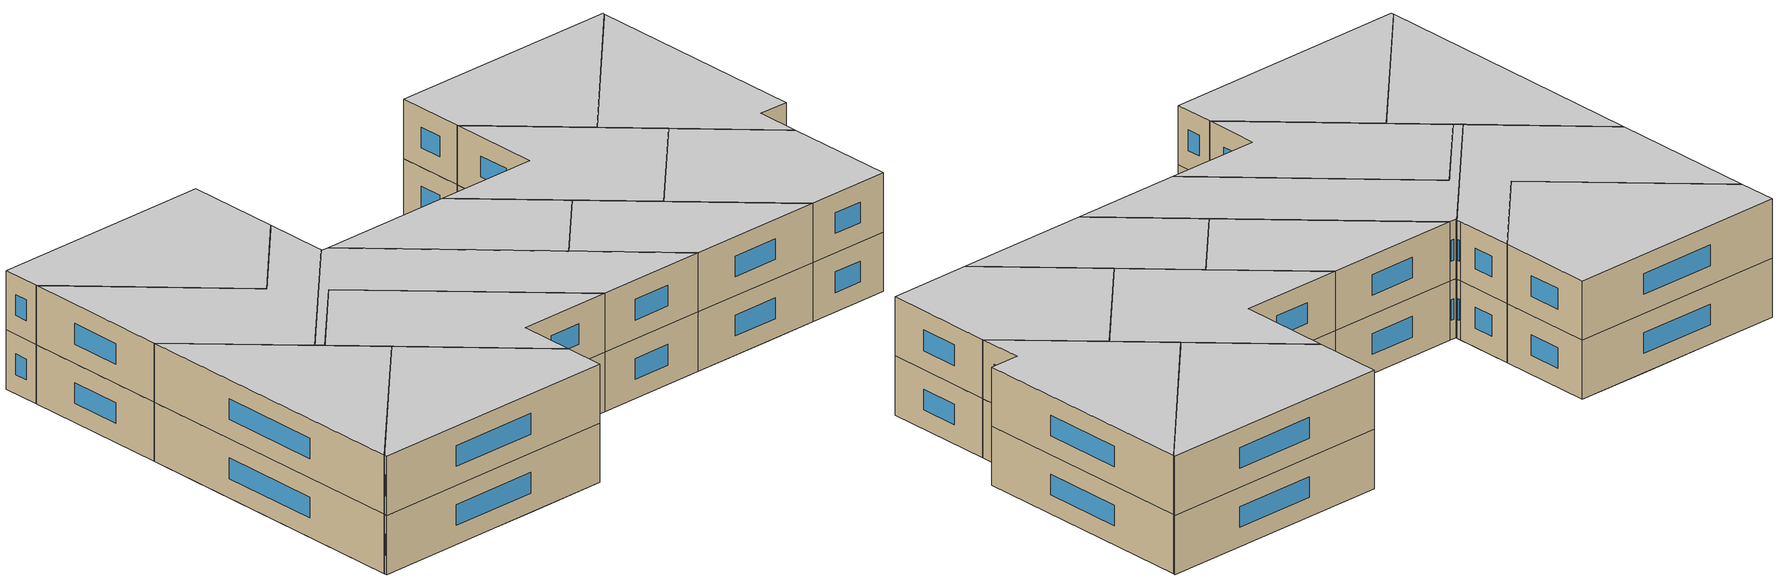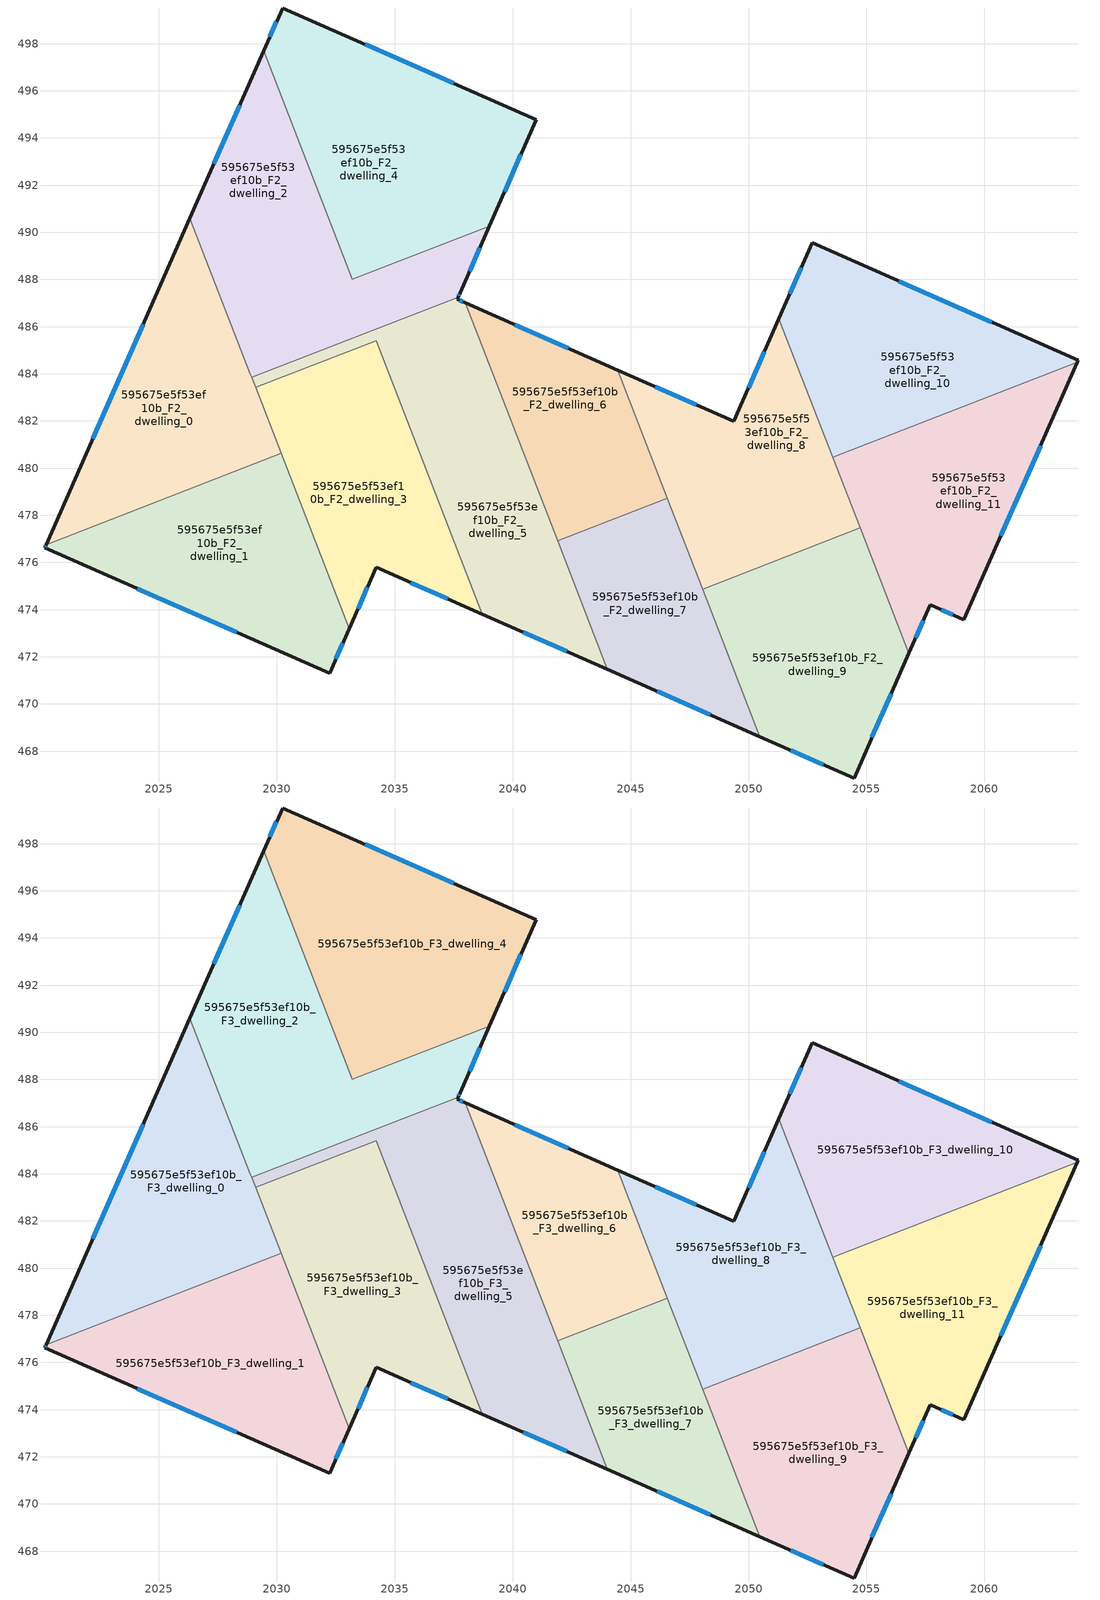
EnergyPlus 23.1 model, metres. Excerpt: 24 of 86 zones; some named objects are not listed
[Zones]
595675e5f53ef10b_F2_dwelling_0
 floor to 595675e5f53ef10b_F1_dwelling_0 (EU_floor_Construction): 2027.58,487.33 2028.6,484.7 2026.11,479.04 2020.21,476.75 2025.31,488.33 z6
 floor to 595675e5f53ef10b_F1_dwelling_1 (EU_floor_Construction): 2028.6,484.7 2030.19,480.62 2026.11,479.04 z6
 floor to 595675e5f53ef10b_F1_dwelling_6 (EU_floor_Construction): 2026.31,490.6 2027.58,487.33 2025.31,488.33 z6
 wall outside (EU_wall_Construction): 2026.31,490.6 2020.21,476.75 z6:9
 wall to 595675e5f53ef10b_F2_dwelling_1 (EU_wall_Construction): 2020.21,476.75 2030.19,480.62 z6:9
 wall to 595675e5f53ef10b_F2_dwelling_2 (EU_wall_Construction): 2028.93,483.85 2028.88,483.99 2026.31,490.6 z6:9
 wall to 595675e5f53ef10b_F2_dwelling_5 (EU_wall_Construction): 2029.1,483.42 2028.93,483.85 z6:9
 wall to 595675e5f53ef10b_F2_dwelling_3 (EU_wall_Construction): 2030.19,480.62 2029.1,483.42 z6:9
 window (EU_Window_Construction): 2024.33,486.09 2022.2,481.25 z6.98:8.02
595675e5f53ef10b_F2_dwelling_1
 floor to 595675e5f53ef10b_F1_dwelling_1 (EU_floor_Construction): 2030.19,480.62 2030.89,478.8 2028.34,473.02 2024.25,474.82 2026.11,479.04 z6
 floor to 595675e5f53ef10b_F1_dwelling_0 (EU_floor_Construction): 2026.11,479.04 2024.25,474.82 2020.15,476.62 2020.21,476.75 z6
 floor to 595675e5f53ef10b_F1_dwelling_2 (EU_floor_Construction): 2030.89,478.8 2033.07,473.2 2032.23,471.3 2028.34,473.02 z6
 wall outside (EU_wall_Construction): 2020.21,476.75 2020.15,476.62 2032.23,471.3 2033.07,473.2 z6:9
 wall to 595675e5f53ef10b_F2_dwelling_3 (EU_wall_Construction): 2033.07,473.2 2030.19,480.62 z6:9
 window (EU_Window_Construction): 2024.08,474.89 2028.3,473.03 / 2020.19,476.71 2020.17,476.66 / 2032.5,471.92 2032.8,472.58 z6.98:8.02
595675e5f53ef10b_F2_dwelling_10
 floor to 595675e5f53ef10b_F1_dwelling_11 (EU_floor_Construction): 2060.28,486.21 2058.61,482.42 2053.57,480.47 2053.46,480.75 2056.59,487.84 z6
 floor to 595675e5f53ef10b_F1_dwelling_10 (EU_floor_Construction): 2056.59,487.84 2053.46,480.75 2051.29,486.34 2052.7,489.55 z6
 floor to 595675e5f53ef10b_F1_dwelling_12 (EU_floor_Construction): 2063.98,484.58 2063.94,484.49 2058.61,482.42 2060.28,486.21 z6
 wall outside (EU_wall_Construction): 2063.94,484.5 2063.98,484.58 2052.7,489.55 2051.29,486.34 z6:9
 wall to 595675e5f53ef10b_F2_dwelling_11 (EU_wall_Construction): 2053.57,480.47 2063.94,484.5 z6:9
 wall to 595675e5f53ef10b_F2_dwelling_8 (EU_wall_Construction): 2051.29,486.34 2053.57,480.47 z6:9
 window (EU_Window_Construction): 2052.24,488.51 2051.75,487.39 / 2060.31,486.2 2056.37,487.93 z6.98:8.02
595675e5f53ef10b_F2_dwelling_11
 floor to 595675e5f53ef10b_F1_dwelling_12 (EU_floor_Construction): 2063.94,484.49 2059.13,473.57 2057.7,474.2 2057.65,474.08 2055.72,474.92 2055.53,475.43 2058.61,482.42 z6
 floor to 595675e5f53ef10b_F1_dwelling_11 (EU_floor_Construction): 2058.61,482.42 2055.53,475.43 2053.57,480.47 z6
 floor to 595675e5f53ef10b_F1_dwelling_5 (EU_floor_Construction): 2057.65,474.08 2056.8,472.15 2055.72,474.92 z6
 wall outside (EU_wall_Construction): 2056.8,472.15 2057.7,474.2 2059.13,473.57 2063.94,484.5 z6:9
 wall to 595675e5f53ef10b_F2_dwelling_9 (EU_wall_Construction): 2054.74,477.46 2056.8,472.15 z6:9
 wall to 595675e5f53ef10b_F2_dwelling_8 (EU_wall_Construction): 2053.57,480.47 2054.74,477.46 z6:9
 window (EU_Window_Construction): 2058.17,474 2058.67,473.78 / 2057.09,472.82 2057.41,473.53 / 2060.7,477.12 2062.38,480.94 z6.98:8.02
595675e5f53ef10b_F2_dwelling_2
 floor to 595675e5f53ef10b_F1_dwelling_6 (EU_floor_Construction): 2029.44,497.69 2031.5,492.4 2028.99,486.71 2027.58,487.33 2026.31,490.6 z6
 floor to 595675e5f53ef10b_F1_dwelling_7 (EU_floor_Construction): 2031.5,492.4 2033.2,488 2034.03,488.33 2032.7,485.31 2032.42,485.2 2028.99,486.71 z6
 floor to 595675e5f53ef10b_F1_dwelling_8 (EU_floor_Construction): 2039.01,490.26 2037.68,487.24 2032.7,485.31 2034.03,488.33 z6
 floor to 595675e5f53ef10b_F1_dwelling_0 (EU_floor_Construction): 2029.41,486.53 2028.6,484.7 2027.58,487.33 z6
 floor to 595675e5f53ef10b_F1_dwelling_1 (EU_floor_Construction): 2032.41,485.2 2028.93,483.85 2028.88,483.98 2028.6,484.7 2029.41,486.53 z6
 wall outside (EU_wall_Construction): 2029.44,497.69 2026.31,490.6 / 2037.68,487.24 2037.76,487.44 2039.01,490.26 z6:9
 wall to 595675e5f53ef10b_F2_dwelling_4 (EU_wall_Construction): 2039.01,490.26 2033.2,488 2029.44,497.69 z6:9
 wall to 595675e5f53ef10b_F2_dwelling_5 (EU_wall_Construction): 2028.93,483.85 2037.68,487.24 z6:9
 window (EU_Window_Construction): 2028.42,495.39 2027.33,492.9 / 2038.17,488.35 2038.6,489.34 / 2037.71,487.31 2037.74,487.37 z6.98:8.02
595675e5f53ef10b_F2_dwelling_3
 floor to 595675e5f53ef10b_F1_dwelling_2 (EU_floor_Construction): 2034.68,484.2 2036.38,479.82 2034.54,475.65 2034.21,475.79 2033.07,473.2 2030.89,478.8 2033.5,484.72 z6
 floor to 595675e5f53ef10b_F1_dwelling_3 (EU_floor_Construction): 2036.38,479.82 2038.71,473.81 2034.54,475.65 z6
 floor to 595675e5f53ef10b_F1_dwelling_1 (EU_floor_Construction): 2033.5,484.72 2030.89,478.8 2029.1,483.42 2033,484.94 z6
 floor to 595675e5f53ef10b_F1_dwelling_8 (EU_floor_Construction): 2034.21,485.41 2034.68,484.2 2033,484.94 z6
 wall outside (EU_wall_Construction): 2033.07,473.2 2034.21,475.79 2038.71,473.81 z6:9
 wall to 595675e5f53ef10b_F2_dwelling_5 (EU_wall_Construction): 2038.71,473.81 2034.21,485.41 2029.1,483.42 z6:9
 window (EU_Window_Construction): 2035.68,475.15 2037.25,474.45 / 2033.44,474.04 2033.84,474.95 z6.98:8.02
595675e5f53ef10b_F2_dwelling_4
 floor to 595675e5f53ef10b_F1_dwelling_7 (EU_floor_Construction): 2037.54,496.29 2034.03,488.33 2033.2,488 2031.5,492.4 2033.92,497.89 z6
 floor to 595675e5f53ef10b_F1_dwelling_8 (EU_floor_Construction): 2040.99,494.77 2039.01,490.26 2034.03,488.33 2037.54,496.29 z6
 floor to 595675e5f53ef10b_F1_dwelling_6 (EU_floor_Construction): 2033.92,497.89 2031.5,492.4 2029.44,497.69 2030.24,499.51 z6
 wall outside (EU_wall_Construction): 2039.01,490.26 2040.99,494.77 2030.24,499.51 2029.44,497.69 z6:9
 window (EU_Window_Construction): 2037.5,496.31 2033.74,497.97 / 2039.65,491.72 2040.35,493.3 / 2029.98,498.92 2029.7,498.28 z6.98:8.02
595675e5f53ef10b_F2_dwelling_5
 floor to 595675e5f53ef10b_F1_dwelling_3 (EU_floor_Construction): 2039.98,481.86 2042.43,475.55 2041.18,472.72 2038.71,473.81 2036.38,479.82 2037.72,482.86 z6
 floor to 595675e5f53ef10b_F1_dwelling_2 (EU_floor_Construction): 2037.72,482.86 2036.38,479.82 2034.68,484.2 z6
 floor to 595675e5f53ef10b_F1_dwelling_4 (EU_floor_Construction): 2042.43,475.55 2044.02,471.47 2041.18,472.72 z6
 floor to 595675e5f53ef10b_F1_dwelling_9 (EU_floor_Construction): 2038.11,486.69 2039.98,481.86 2036.63,483.34 z6
 floor to 595675e5f53ef10b_F1_dwelling_8 (EU_floor_Construction): 2037.98,487.01 2038.11,486.69 2036.63,483.34 2034.68,484.2 2034.21,485.41 2033,484.94 2032.66,485.09 2032.62,485.11 2032.7,485.31 2037.68,487.24 2037.64,487.16 z6
 floor to 595675e5f53ef10b_F1_dwelling_1 (EU_floor_Construction): 2033,484.94 2029.1,483.42 2028.93,483.85 2032.41,485.2 z6
 floor to 595675e5f53ef10b_F1_dwelling_7 (EU_floor_Construction): 2032.7,485.31 2032.62,485.11 2032.42,485.2 z6
 wall outside (EU_wall_Construction): 2037.98,487.01 2037.64,487.16 2037.68,487.24 / 2038.71,473.81 2044.02,471.47 z6:9
 wall to 595675e5f53ef10b_F2_dwelling_6 (EU_wall_Construction): 2041.9,476.91 2037.98,487.01 z6:9
 wall to 595675e5f53ef10b_F2_dwelling_7 (EU_wall_Construction): 2044.02,471.47 2041.9,476.91 z6:9
 window (EU_Window_Construction): 2037.87,487.06 2037.75,487.11 / 2040.44,473.05 2042.29,472.23 z6.98:8.02
595675e5f53ef10b_F2_dwelling_6
 floor to 595675e5f53ef10b_F1_dwelling_9 (EU_floor_Construction): 2044.45,484.16 2046.45,479.01 2039.98,481.86 2038.11,486.69 2038.2,486.91 z6
 floor to 595675e5f53ef10b_F1_dwelling_3 (EU_floor_Construction): 2044.36,479.93 2043.26,477.44 2041.9,476.91 2039.98,481.86 z6
 floor adiabatic (EU_floor_Construction): 2044.45,484.16 2046.45,479.01 2039.98,481.86 2038.11,486.69 2038.2,486.91 z6
 floor to 595675e5f53ef10b_F1_dwelling_4 (EU_floor_Construction): 2046.45,479.01 2046.56,478.72 2043.26,477.44 2044.36,479.93 z6
 floor to 595675e5f53ef10b_F1_dwelling_8 (EU_floor_Construction): 2038.2,486.91 2038.11,486.69 2037.98,487.01 z6
 wall outside (EU_wall_Construction): 2044.45,484.16 2037.98,487.01 z6:9
 wall to 595675e5f53ef10b_F2_dwelling_7 (EU_wall_Construction): 2041.9,476.91 2046.56,478.72 z6:9
 wall to 595675e5f53ef10b_F2_dwelling_8 (EU_wall_Construction): 2046.56,478.72 2044.45,484.16 z6:9
 window (EU_Window_Construction): 2042.35,485.09 2040.09,486.08 z6.98:8.02
595675e5f53ef10b_F2_dwelling_7
 floor to 595675e5f53ef10b_F1_dwelling_4 (EU_floor_Construction): 2046.56,478.72 2049,472.45 2047.83,469.79 2044.02,471.47 2042.43,475.55 2043.26,477.44 z6
 floor to 595675e5f53ef10b_F1_dwelling_5 (EU_floor_Construction): 2049,472.45 2050.48,468.62 2047.83,469.79 z6
 floor to 595675e5f53ef10b_F1_dwelling_3 (EU_floor_Construction): 2043.26,477.44 2042.43,475.55 2041.9,476.91 z6
 wall outside (EU_wall_Construction): 2044.02,471.47 2050.48,468.62 z6:9
 wall to 595675e5f53ef10b_F2_dwelling_9 (EU_wall_Construction): 2050.48,468.62 2048.06,474.87 z6:9
 wall to 595675e5f53ef10b_F2_dwelling_8 (EU_wall_Construction): 2048.06,474.87 2046.56,478.72 z6:9
 window (EU_Window_Construction): 2046.12,470.54 2048.38,469.55 z6.98:8.02
595675e5f53ef10b_F2_dwelling_8
 floor to 595675e5f53ef10b_F1_dwelling_10 (EU_floor_Construction): 2051.29,486.34 2053.46,480.75 2051.68,476.71 2047.99,478.33 2049.57,481.91 2049.37,481.99 z6
 floor to 595675e5f53ef10b_F1_dwelling_9 (EU_floor_Construction): 2049.57,481.91 2047.99,478.33 2046.45,479.01 2044.45,484.16 z6
 floor to 595675e5f53ef10b_F1_dwelling_4 (EU_floor_Construction): 2051.01,477 2050.48,475.81 2048.06,474.87 2046.45,479.01 z6
 floor to 595675e5f53ef10b_F1_dwelling_5 (EU_floor_Construction): 2052.2,476.48 2050.48,475.81 2051.01,477 z6
 floor to 595675e5f53ef10b_F1_dwelling_11 (EU_floor_Construction): 2053.46,480.75 2054.74,477.46 2052.2,476.48 2051.68,476.71 z6
 wall outside (EU_wall_Construction): 2051.29,486.34 2049.37,481.99 2044.45,484.16 z6:9
 wall to 595675e5f53ef10b_F2_dwelling_9 (EU_wall_Construction): 2048.06,474.87 2054.74,477.46 z6:9
 window (EU_Window_Construction): 2047.77,482.7 2046.05,483.46 / 2050.67,484.93 2050,483.41 z6.98:8.02
595675e5f53ef10b_F2_dwelling_9
 floor to 595675e5f53ef10b_F1_dwelling_5 (EU_floor_Construction): 2055.72,474.92 2056.8,472.15 2054.47,466.86 2050.48,468.62 2049,472.45 2050.48,475.81 2052.2,476.48 z6
 floor to 595675e5f53ef10b_F1_dwelling_11 (EU_floor_Construction): 2054.74,477.46 2055.53,475.43 2055.37,475.08 2052.2,476.48 z6
 floor to 595675e5f53ef10b_F1_dwelling_12 (EU_floor_Construction): 2055.53,475.43 2055.72,474.92 2055.37,475.08 z6
 floor to 595675e5f53ef10b_F1_dwelling_4 (EU_floor_Construction): 2050.48,475.81 2049,472.45 2048.06,474.87 z6
 wall outside (EU_wall_Construction): 2050.48,468.62 2054.47,466.86 2056.8,472.15 z6:9
 window (EU_Window_Construction): 2051.78,468.05 2053.17,467.43 / 2055.23,468.58 2056.04,470.43 z6.98:8.02
595675e5f53ef10b_F3_dwelling_0
 floor to 595675e5f53ef10b_F2_dwelling_0 (EU_floor_Construction): 2026.31,490.6 2030.19,480.62 2020.21,476.75 z9
 wall outside (EU_wall_Construction): 2026.31,490.6 2020.21,476.75 z9:12
 wall to 595675e5f53ef10b_F3_dwelling_1 (EU_wall_Construction): 2020.21,476.75 2030.19,480.62 z9:12
 wall to 595675e5f53ef10b_F3_dwelling_2 (EU_wall_Construction): 2028.93,483.85 2028.88,483.99 2026.31,490.6 z9:12
 wall to 595675e5f53ef10b_F3_dwelling_5 (EU_wall_Construction): 2029.1,483.42 2028.93,483.85 z9:12
 wall to 595675e5f53ef10b_F3_dwelling_3 (EU_wall_Construction): 2030.19,480.62 2029.1,483.42 z9:12
 window (EU_Window_Construction): 2024.33,486.09 2022.2,481.25 z9.98:11.02
 ceiling to 595675e5f53ef10b_F4_dwelling_0 (EU_floor_Construction): 2030.19,480.62 2026.31,490.6 2020.21,476.75 z12
595675e5f53ef10b_F3_dwelling_1
 floor to 595675e5f53ef10b_F2_dwelling_1 (EU_floor_Construction): 2030.19,480.62 2033.07,473.2 2032.23,471.3 2020.15,476.62 2020.21,476.75 z9
 wall outside (EU_wall_Construction): 2020.21,476.75 2020.15,476.62 2032.23,471.3 2033.07,473.2 z9:12
 wall to 595675e5f53ef10b_F3_dwelling_3 (EU_wall_Construction): 2033.07,473.2 2030.19,480.62 z9:12
 window (EU_Window_Construction): 2024.08,474.89 2028.3,473.03 / 2020.19,476.71 2020.17,476.66 / 2032.5,471.92 2032.8,472.58 z9.98:11.02
 ceiling to 595675e5f53ef10b_F4_dwelling_1 (EU_floor_Construction): 2032.23,471.3 2033.07,473.2 2030.19,480.62 2020.21,476.75 2020.15,476.62 z12
595675e5f53ef10b_F3_dwelling_10
 floor to 595675e5f53ef10b_F2_dwelling_10 (EU_floor_Construction): 2063.98,484.58 2063.94,484.5 2053.57,480.47 2051.29,486.34 2052.7,489.55 z9
 wall outside (EU_wall_Construction): 2063.94,484.5 2063.98,484.58 2052.7,489.55 2051.29,486.34 z9:12
 wall to 595675e5f53ef10b_F3_dwelling_11 (EU_wall_Construction): 2053.57,480.47 2063.94,484.5 z9:12
 wall to 595675e5f53ef10b_F3_dwelling_8 (EU_wall_Construction): 2051.29,486.34 2053.57,480.47 z9:12
 window (EU_Window_Construction): 2052.24,488.51 2051.75,487.39 / 2060.31,486.2 2056.37,487.93 z9.98:11.02
 ceiling to 595675e5f53ef10b_F4_dwelling_10 (EU_floor_Construction): 2063.94,484.5 2063.98,484.58 2052.7,489.55 2051.29,486.34 2053.57,480.47 z12
595675e5f53ef10b_F3_dwelling_11
 floor to 595675e5f53ef10b_F2_dwelling_11 (EU_floor_Construction): 2063.94,484.5 2059.13,473.57 2057.7,474.2 2056.8,472.15 2053.57,480.47 z9
 wall outside (EU_wall_Construction): 2056.8,472.15 2057.7,474.2 2059.13,473.57 2063.94,484.5 z9:12
 wall to 595675e5f53ef10b_F3_dwelling_9 (EU_wall_Construction): 2054.74,477.46 2056.8,472.15 z9:12
 wall to 595675e5f53ef10b_F3_dwelling_8 (EU_wall_Construction): 2053.57,480.47 2054.74,477.46 z9:12
 window (EU_Window_Construction): 2058.17,474 2058.67,473.78 / 2057.09,472.82 2057.41,473.53 / 2060.7,477.12 2062.38,480.94 z9.98:11.02
 ceiling to 595675e5f53ef10b_F4_dwelling_11 (EU_floor_Construction): 2059.13,473.57 2063.94,484.5 2053.57,480.47 2056.8,472.15 2057.7,474.2 z12
595675e5f53ef10b_F3_dwelling_2
 floor to 595675e5f53ef10b_F2_dwelling_2 (EU_floor_Construction): 2039.01,490.26 2037.76,487.44 2037.68,487.24 2028.93,483.85 2028.88,483.99 2026.31,490.6 2029.44,497.69 2033.2,488 z9
 wall outside (EU_wall_Construction): 2029.44,497.69 2026.31,490.6 / 2037.68,487.24 2037.76,487.44 2039.01,490.26 z9:12
 wall to 595675e5f53ef10b_F3_dwelling_4 (EU_wall_Construction): 2039.01,490.26 2033.2,488 2029.44,497.69 z9:12
 wall to 595675e5f53ef10b_F3_dwelling_5 (EU_wall_Construction): 2028.93,483.85 2037.68,487.24 z9:12
 window (EU_Window_Construction): 2028.42,495.39 2027.33,492.9 / 2038.17,488.35 2038.6,489.34 / 2037.71,487.31 2037.74,487.37 z9.98:11.02
 ceiling to 595675e5f53ef10b_F4_dwelling_2 (EU_floor_Construction): 2037.68,487.24 2037.76,487.44 2039.01,490.26 2033.2,488 2029.44,497.69 2026.31,490.6 2028.88,483.99 2028.93,483.85 z12
595675e5f53ef10b_F3_dwelling_3
 floor to 595675e5f53ef10b_F2_dwelling_3 (EU_floor_Construction): 2034.21,485.41 2038.71,473.81 2034.21,475.79 2033.07,473.2 2029.1,483.42 z9
 wall outside (EU_wall_Construction): 2033.07,473.2 2034.21,475.79 2038.71,473.81 z9:12
 wall to 595675e5f53ef10b_F3_dwelling_5 (EU_wall_Construction): 2038.71,473.81 2034.21,485.41 2029.1,483.42 z9:12
 window (EU_Window_Construction): 2035.68,475.15 2037.25,474.45 / 2033.44,474.04 2033.84,474.95 z9.98:11.02
 ceiling to 595675e5f53ef10b_F4_dwelling_3 (EU_floor_Construction): 2038.71,473.81 2034.21,485.41 2029.1,483.42 2033.07,473.2 2034.21,475.79 z12
595675e5f53ef10b_F3_dwelling_4
 floor to 595675e5f53ef10b_F2_dwelling_4 (EU_floor_Construction): 2040.99,494.77 2039.01,490.26 2033.2,488 2029.44,497.69 2030.24,499.51 z9
 wall outside (EU_wall_Construction): 2039.01,490.26 2040.99,494.77 2030.24,499.51 2029.44,497.69 z9:12
 window (EU_Window_Construction): 2037.5,496.31 2033.74,497.97 / 2039.65,491.72 2040.35,493.3 / 2029.98,498.92 2029.7,498.28 z9.98:11.02
 ceiling to 595675e5f53ef10b_F4_dwelling_4 (EU_floor_Construction): 2039.01,490.26 2040.99,494.77 2030.24,499.51 2029.44,497.69 2033.2,488 z12
595675e5f53ef10b_F3_dwelling_5
 floor to 595675e5f53ef10b_F2_dwelling_5 (EU_floor_Construction): 2037.98,487.01 2044.02,471.47 2038.71,473.81 2034.21,485.41 2029.1,483.42 2028.93,483.85 2037.68,487.24 2037.64,487.16 z9
 wall outside (EU_wall_Construction): 2037.98,487.01 2037.64,487.16 2037.68,487.24 / 2038.71,473.81 2044.02,471.47 z9:12
 wall to 595675e5f53ef10b_F3_dwelling_6 (EU_wall_Construction): 2041.9,476.91 2037.98,487.01 z9:12
 wall to 595675e5f53ef10b_F3_dwelling_7 (EU_wall_Construction): 2044.02,471.47 2041.9,476.91 z9:12
 window (EU_Window_Construction): 2037.87,487.06 2037.75,487.11 / 2040.44,473.05 2042.29,472.23 z9.98:11.02
 ceiling to 595675e5f53ef10b_F4_dwelling_5 (EU_floor_Construction): 2044.02,471.47 2037.98,487.01 2037.64,487.16 2037.68,487.24 2028.93,483.85 2029.1,483.42 2034.21,485.41 2038.71,473.81 z12
595675e5f53ef10b_F3_dwelling_6
 floor to 595675e5f53ef10b_F2_dwelling_6 (EU_floor_Construction): 2044.45,484.16 2046.56,478.72 2041.9,476.91 2037.98,487.01 z9
 wall outside (EU_wall_Construction): 2044.45,484.16 2037.98,487.01 z9:12
 wall to 595675e5f53ef10b_F3_dwelling_7 (EU_wall_Construction): 2041.9,476.91 2046.56,478.72 z9:12
 wall to 595675e5f53ef10b_F3_dwelling_8 (EU_wall_Construction): 2046.56,478.72 2044.45,484.16 z9:12
 window (EU_Window_Construction): 2042.35,485.09 2040.09,486.08 z9.98:11.02
 ceiling to 595675e5f53ef10b_F4_dwelling_6 (EU_floor_Construction): 2046.56,478.72 2044.45,484.16 2037.98,487.01 2041.9,476.91 z12
595675e5f53ef10b_F3_dwelling_7
 floor to 595675e5f53ef10b_F2_dwelling_7 (EU_floor_Construction): 2046.56,478.72 2050.48,468.62 2044.02,471.47 2041.9,476.91 z9
 wall outside (EU_wall_Construction): 2044.02,471.47 2050.48,468.62 z9:12
 wall to 595675e5f53ef10b_F3_dwelling_9 (EU_wall_Construction): 2050.48,468.62 2048.06,474.87 z9:12
 wall to 595675e5f53ef10b_F3_dwelling_8 (EU_wall_Construction): 2048.06,474.87 2046.56,478.72 z9:12
 window (EU_Window_Construction): 2046.12,470.54 2048.38,469.55 z9.98:11.02
 ceiling to 595675e5f53ef10b_F4_dwelling_7 (EU_floor_Construction): 2050.48,468.62 2046.56,478.72 2041.9,476.91 2044.02,471.47 z12
595675e5f53ef10b_F3_dwelling_8
 floor to 595675e5f53ef10b_F2_dwelling_8 (EU_floor_Construction): 2051.29,486.34 2054.74,477.46 2048.06,474.87 2044.45,484.16 2049.37,481.99 z9
 wall outside (EU_wall_Construction): 2051.29,486.34 2049.37,481.99 2044.45,484.16 z9:12
 wall to 595675e5f53ef10b_F3_dwelling_9 (EU_wall_Construction): 2048.06,474.87 2054.74,477.46 z9:12
 window (EU_Window_Construction): 2047.77,482.7 2046.05,483.46 / 2050.67,484.93 2050,483.41 z9.98:11.02
 ceiling to 595675e5f53ef10b_F4_dwelling_8 (EU_floor_Construction): 2054.74,477.46 2051.29,486.34 2049.37,481.99 2044.45,484.16 2048.06,474.87 z12
595675e5f53ef10b_F3_dwelling_9
 floor to 595675e5f53ef10b_F2_dwelling_9 (EU_floor_Construction): 2054.74,477.46 2056.8,472.15 2054.47,466.86 2050.48,468.62 2048.06,474.87 z9
 wall outside (EU_wall_Construction): 2050.48,468.62 2054.47,466.86 2056.8,472.15 z9:12
 window (EU_Window_Construction): 2051.78,468.05 2053.17,467.43 / 2055.23,468.58 2056.04,470.43 z9.98:11.02
 ceiling to 595675e5f53ef10b_F4_dwelling_9 (EU_floor_Construction): 2054.47,466.86 2056.8,472.15 2054.74,477.46 2048.06,474.87 2050.48,468.62 z12
[Building]
EU S2 Campaign: North Axis=0; Terrain=City; Solar Distribution=FullExterior
[Site:Location]
Bologna: Latitude=44.5; Longitude=11.25; Time Zone=1; Elevation=37
[SizingPeriod:WeatherFileDays]
AnnualSizingPeriod: Begin Month=1; Begin Day of Month=1; End Month=12; End Day of Month=31; Day of Week for Start Day=Monday; Use Weather File Daylight Saving Period=No; Use Weather File Rain and Snow Indicators=No
[MATERIAL]
EU_InternalMass_Material: Roughness=MediumRough; Thickness=0.1; Conductivity=1; Density=1800; Specific Heat=900; Thermal Absorptance=0.9; Solar Absorptance=0.7; Visible Absorptance=0.7
[MATERIAL:NOMASS] Roughness=MediumRough; Thermal Absorptance=0.9; Solar Absorptance=0.7; Visible Absorptance=0.7
Name | Thermal Resistance
EU_wall_NoMass | 0.905828
EU_floor_NoMass | 0.67114
[WINDOWMATERIAL:SIMPLEGLAZINGSYSTEM]
EU_Window_SimpleGlazing: UFactor=4.52486; Solar Heat Gain Coefficient=0.85; Visible Transmittance=0.85
[CONSTRUCTION]
EU_wall_Construction: EU_wall_NoMass
EU_floor_Construction: EU_floor_NoMass
EU_Window_Construction: EU_Window_SimpleGlazing
EU_InternalMass_Construction: EU_InternalMass_Material
[ZONE] Type=1; Multiplier=1; Ceiling Height=autocalculate; Floor Area=autocalculate; Part of Total Floor Area=Yes
Name | Volume
595675e5f53ef10b_F2_dwelling_0; 595675e5f53ef10b_F3_dwelling_0 | 171.698
595675e5f53ef10b_F2_dwelling_1; 595675e5f53ef10b_F3_dwelling_1; 595675e5f53ef10b_F2_dwelling_10; 595675e5f53ef10b_F3_dwelling_10 | 171.69
595675e5f53ef10b_F2_dwelling_11; 595675e5f53ef10b_F3_dwelling_11 | 171.689
595675e5f53ef10b_F2_dwelling_2; 595675e5f53ef10b_F3_dwelling_2 | 199.572
595675e5f53ef10b_F2_dwelling_3; 595675e5f53ef10b_F3_dwelling_3 | 171.67
595675e5f53ef10b_F2_dwelling_4; 595675e5f53ef10b_F3_dwelling_4 | 219.002
595675e5f53ef10b_F2_dwelling_5; 595675e5f53ef10b_F3_dwelling_5 | 191.067
595675e5f53ef10b_F2_dwelling_6; 595675e5f53ef10b_F3_dwelling_6 | 124.959
595675e5f53ef10b_F2_dwelling_7; 595675e5f53ef10b_F3_dwelling_7 | 124.977
595675e5f53ef10b_F2_dwelling_8; 595675e5f53ef10b_F3_dwelling_8 | 171.156
595675e5f53ef10b_F2_dwelling_9; 595675e5f53ef10b_F3_dwelling_9 | 171.127
[INTERNALMASS] Construction=EU_InternalMass_Construction
Name | Zone or ZoneList | Surface Area
595675e5f53ef10b_F2_dwelling_0_EU_InternalMass | 595675e5f53ef10b_F2_dwelling_0 | 57.2341
595675e5f53ef10b_F2_dwelling_1_EU_InternalMass | 595675e5f53ef10b_F2_dwelling_1 | 57.2293
595675e5f53ef10b_F2_dwelling_2_EU_InternalMass | 595675e5f53ef10b_F2_dwelling_2 | 66.521
595675e5f53ef10b_F2_dwelling_3_EU_InternalMass | 595675e5f53ef10b_F2_dwelling_3 | 57.2237
595675e5f53ef10b_F2_dwelling_4_EU_InternalMass | 595675e5f53ef10b_F2_dwelling_4 | 73.0007
595675e5f53ef10b_F2_dwelling_5_EU_InternalMass | 595675e5f53ef10b_F2_dwelling_5 | 63.6911
595675e5f53ef10b_F2_dwelling_6_EU_InternalMass | 595675e5f53ef10b_F2_dwelling_6 | 41.6545
595675e5f53ef10b_F2_dwelling_7_EU_InternalMass | 595675e5f53ef10b_F2_dwelling_7 | 41.6574
595675e5f53ef10b_F2_dwelling_8_EU_InternalMass | 595675e5f53ef10b_F2_dwelling_8 | 57.0501
595675e5f53ef10b_F2_dwelling_9_EU_InternalMass | 595675e5f53ef10b_F2_dwelling_9 | 57.042
595675e5f53ef10b_F2_dwelling_10_EU_InternalMass | 595675e5f53ef10b_F2_dwelling_10 | 57.2277
595675e5f53ef10b_F2_dwelling_11_EU_InternalMass | 595675e5f53ef10b_F2_dwelling_11 | 57.2281
595675e5f53ef10b_F3_dwelling_0_EU_InternalMass | 595675e5f53ef10b_F3_dwelling_0 | 57.2341
595675e5f53ef10b_F3_dwelling_1_EU_InternalMass | 595675e5f53ef10b_F3_dwelling_1 | 57.2293
595675e5f53ef10b_F3_dwelling_2_EU_InternalMass | 595675e5f53ef10b_F3_dwelling_2 | 66.521
595675e5f53ef10b_F3_dwelling_3_EU_InternalMass | 595675e5f53ef10b_F3_dwelling_3 | 57.2237
595675e5f53ef10b_F3_dwelling_4_EU_InternalMass | 595675e5f53ef10b_F3_dwelling_4 | 73.0007
595675e5f53ef10b_F3_dwelling_5_EU_InternalMass | 595675e5f53ef10b_F3_dwelling_5 | 63.6911
595675e5f53ef10b_F3_dwelling_6_EU_InternalMass | 595675e5f53ef10b_F3_dwelling_6 | 41.6545
595675e5f53ef10b_F3_dwelling_7_EU_InternalMass | 595675e5f53ef10b_F3_dwelling_7 | 41.6574
595675e5f53ef10b_F3_dwelling_8_EU_InternalMass | 595675e5f53ef10b_F3_dwelling_8 | 57.0501
595675e5f53ef10b_F3_dwelling_9_EU_InternalMass | 595675e5f53ef10b_F3_dwelling_9 | 57.042
595675e5f53ef10b_F3_dwelling_10_EU_InternalMass | 595675e5f53ef10b_F3_dwelling_10 | 57.2277
595675e5f53ef10b_F3_dwelling_11_EU_InternalMass | 595675e5f53ef10b_F3_dwelling_11 | 57.2281
[OTHEREQUIPMENT] Fuel Type=Electricity; Design Level Calculation Method=Watts/Area; Power per Zone Floor Area=1; Fraction Latent=0; Fraction Radiant=0; Fraction Lost=0; Carbon Dioxide Generation Rate=0; EndUse Subcategory=EU_Step8_InternalGains
Name | Zone or ZoneList or Space or SpaceList | Schedule
EU_Step8_InternalGain_595675e5f53ef10b_F2_dwelling_0_f000 | 595675e5f53ef10b_F2_dwelling_0 | EU_Step8_GainSchedule_595675e5f53ef10b_F2_dwelling_0_f000
EU_Step8_InternalGain_595675e5f53ef10b_F2_dwelling_1_f000 | 595675e5f53ef10b_F2_dwelling_1 | EU_Step8_GainSchedule_595675e5f53ef10b_F2_dwelling_1_f000
EU_Step8_InternalGain_595675e5f53ef10b_F2_dwelling_2_f000 | 595675e5f53ef10b_F2_dwelling_2 | EU_Step8_GainSchedule_595675e5f53ef10b_F2_dwelling_2_f000
EU_Step8_InternalGain_595675e5f53ef10b_F2_dwelling_3_f000 | 595675e5f53ef10b_F2_dwelling_3 | EU_Step8_GainSchedule_595675e5f53ef10b_F2_dwelling_3_f000
EU_Step8_InternalGain_595675e5f53ef10b_F2_dwelling_4_f000 | 595675e5f53ef10b_F2_dwelling_4 | EU_Step8_GainSchedule_595675e5f53ef10b_F2_dwelling_4_f000
EU_Step8_InternalGain_595675e5f53ef10b_F2_dwelling_5_f000 | 595675e5f53ef10b_F2_dwelling_5 | EU_Step8_GainSchedule_595675e5f53ef10b_F2_dwelling_5_f000
EU_Step8_InternalGain_595675e5f53ef10b_F2_dwelling_6_f000 | 595675e5f53ef10b_F2_dwelling_6 | EU_Step8_GainSchedule_595675e5f53ef10b_F2_dwelling_6_f000
EU_Step8_InternalGain_595675e5f53ef10b_F2_dwelling_7_f000 | 595675e5f53ef10b_F2_dwelling_7 | EU_Step8_GainSchedule_595675e5f53ef10b_F2_dwelling_7_f000
EU_Step8_InternalGain_595675e5f53ef10b_F2_dwelling_8_f000 | 595675e5f53ef10b_F2_dwelling_8 | EU_Step8_GainSchedule_595675e5f53ef10b_F2_dwelling_8_f000
EU_Step8_InternalGain_595675e5f53ef10b_F2_dwelling_9_f000 | 595675e5f53ef10b_F2_dwelling_9 | EU_Step8_GainSchedule_595675e5f53ef10b_F2_dwelling_9_f000
EU_Step8_InternalGain_595675e5f53ef10b_F2_dwelling_10_f000 | 595675e5f53ef10b_F2_dwelling_10 | EU_Step8_GainSchedule_595675e5f53ef10b_F2_dwelling_10_f000
EU_Step8_InternalGain_595675e5f53ef10b_F2_dwelling_11_f000 | 595675e5f53ef10b_F2_dwelling_11 | EU_Step8_GainSchedule_595675e5f53ef10b_F2_dwelling_11_f000
EU_Step8_InternalGain_595675e5f53ef10b_F3_dwelling_0_f000 | 595675e5f53ef10b_F3_dwelling_0 | EU_Step8_GainSchedule_595675e5f53ef10b_F3_dwelling_0_f000
EU_Step8_InternalGain_595675e5f53ef10b_F3_dwelling_1_f000 | 595675e5f53ef10b_F3_dwelling_1 | EU_Step8_GainSchedule_595675e5f53ef10b_F3_dwelling_1_f000
EU_Step8_InternalGain_595675e5f53ef10b_F3_dwelling_2_f000 | 595675e5f53ef10b_F3_dwelling_2 | EU_Step8_GainSchedule_595675e5f53ef10b_F3_dwelling_2_f000
EU_Step8_InternalGain_595675e5f53ef10b_F3_dwelling_3_f000 | 595675e5f53ef10b_F3_dwelling_3 | EU_Step8_GainSchedule_595675e5f53ef10b_F3_dwelling_3_f000
EU_Step8_InternalGain_595675e5f53ef10b_F3_dwelling_4_f000 | 595675e5f53ef10b_F3_dwelling_4 | EU_Step8_GainSchedule_595675e5f53ef10b_F3_dwelling_4_f000
EU_Step8_InternalGain_595675e5f53ef10b_F3_dwelling_5_f000 | 595675e5f53ef10b_F3_dwelling_5 | EU_Step8_GainSchedule_595675e5f53ef10b_F3_dwelling_5_f000
EU_Step8_InternalGain_595675e5f53ef10b_F3_dwelling_6_f000 | 595675e5f53ef10b_F3_dwelling_6 | EU_Step8_GainSchedule_595675e5f53ef10b_F3_dwelling_6_f000
EU_Step8_InternalGain_595675e5f53ef10b_F3_dwelling_7_f000 | 595675e5f53ef10b_F3_dwelling_7 | EU_Step8_GainSchedule_595675e5f53ef10b_F3_dwelling_7_f000
EU_Step8_InternalGain_595675e5f53ef10b_F3_dwelling_8_f000 | 595675e5f53ef10b_F3_dwelling_8 | EU_Step8_GainSchedule_595675e5f53ef10b_F3_dwelling_8_f000
EU_Step8_InternalGain_595675e5f53ef10b_F3_dwelling_9_f000 | 595675e5f53ef10b_F3_dwelling_9 | EU_Step8_GainSchedule_595675e5f53ef10b_F3_dwelling_9_f000
EU_Step8_InternalGain_595675e5f53ef10b_F3_dwelling_10_f000 | 595675e5f53ef10b_F3_dwelling_10 | EU_Step8_GainSchedule_595675e5f53ef10b_F3_dwelling_10_f000
EU_Step8_InternalGain_595675e5f53ef10b_F3_dwelling_11_f000 | 595675e5f53ef10b_F3_dwelling_11 | EU_Step8_GainSchedule_595675e5f53ef10b_F3_dwelling_11_f000
[ZONEVENTILATION:DESIGNFLOWRATE] Schedule=EU_AlwaysOn; Design Flow Rate Calculation Method=AirChanges/Hour; Air Changes per Hour=0.73129; Ventilation Type=Natural; Fan Pressure Rise=0; Fan Total Efficiency=1; Constant Term Coefficient=1; Temperature Term Coefficient=0; Velocity Term Coefficient=0; Velocity Squared Term Coefficient=0; Minimum Indoor Temperature=-100; Maximum Indoor Temperature=100; Delta Temperature=-100; Minimum Outdoor Temperature=-100; Maximum Outdoor Temperature=100; Maximum Wind Speed=40
Name | Zone or ZoneList or Space or SpaceList
EU_ConstantAir_595675e5f53ef10b_F2_dwelling_0 | 595675e5f53ef10b_F2_dwelling_0
EU_ConstantAir_595675e5f53ef10b_F2_dwelling_1 | 595675e5f53ef10b_F2_dwelling_1
EU_ConstantAir_595675e5f53ef10b_F2_dwelling_2 | 595675e5f53ef10b_F2_dwelling_2
EU_ConstantAir_595675e5f53ef10b_F2_dwelling_3 | 595675e5f53ef10b_F2_dwelling_3
EU_ConstantAir_595675e5f53ef10b_F2_dwelling_4 | 595675e5f53ef10b_F2_dwelling_4
EU_ConstantAir_595675e5f53ef10b_F2_dwelling_5 | 595675e5f53ef10b_F2_dwelling_5
EU_ConstantAir_595675e5f53ef10b_F2_dwelling_6 | 595675e5f53ef10b_F2_dwelling_6
EU_ConstantAir_595675e5f53ef10b_F2_dwelling_7 | 595675e5f53ef10b_F2_dwelling_7
EU_ConstantAir_595675e5f53ef10b_F2_dwelling_8 | 595675e5f53ef10b_F2_dwelling_8
EU_ConstantAir_595675e5f53ef10b_F2_dwelling_9 | 595675e5f53ef10b_F2_dwelling_9
EU_ConstantAir_595675e5f53ef10b_F2_dwelling_10 | 595675e5f53ef10b_F2_dwelling_10
EU_ConstantAir_595675e5f53ef10b_F2_dwelling_11 | 595675e5f53ef10b_F2_dwelling_11
EU_ConstantAir_595675e5f53ef10b_F3_dwelling_0 | 595675e5f53ef10b_F3_dwelling_0
EU_ConstantAir_595675e5f53ef10b_F3_dwelling_1 | 595675e5f53ef10b_F3_dwelling_1
EU_ConstantAir_595675e5f53ef10b_F3_dwelling_2 | 595675e5f53ef10b_F3_dwelling_2
EU_ConstantAir_595675e5f53ef10b_F3_dwelling_3 | 595675e5f53ef10b_F3_dwelling_3
EU_ConstantAir_595675e5f53ef10b_F3_dwelling_4 | 595675e5f53ef10b_F3_dwelling_4
EU_ConstantAir_595675e5f53ef10b_F3_dwelling_5 | 595675e5f53ef10b_F3_dwelling_5
EU_ConstantAir_595675e5f53ef10b_F3_dwelling_6 | 595675e5f53ef10b_F3_dwelling_6
EU_ConstantAir_595675e5f53ef10b_F3_dwelling_7 | 595675e5f53ef10b_F3_dwelling_7
EU_ConstantAir_595675e5f53ef10b_F3_dwelling_8 | 595675e5f53ef10b_F3_dwelling_8
EU_ConstantAir_595675e5f53ef10b_F3_dwelling_9 | 595675e5f53ef10b_F3_dwelling_9
EU_ConstantAir_595675e5f53ef10b_F3_dwelling_10 | 595675e5f53ef10b_F3_dwelling_10
EU_ConstantAir_595675e5f53ef10b_F3_dwelling_11 | 595675e5f53ef10b_F3_dwelling_11
[HVACTEMPLATE:THERMOSTAT] Constant Heating Setpoint=20; Constant Cooling Setpoint=50
EU_HeatOnly_595675e5f53ef10b_F2_dwelling_10; EU_HeatOnly_595675e5f53ef10b_F2_dwelling_11; EU_HeatOnly_595675e5f53ef10b_F3_dwelling_0; EU_HeatOnly_595675e5f53ef10b_F3_dwelling_1; EU_HeatOnly_595675e5f53ef10b_F3_dwelling_2; EU_HeatOnly_595675e5f53ef10b_F3_dwelling_3; EU_HeatOnly_595675e5f53ef10b_F3_dwelling_4; EU_HeatOnly_595675e5f53ef10b_F3_dwelling_5; EU_HeatOnly_595675e5f53ef10b_F3_dwelling_6; EU_HeatOnly_595675e5f53ef10b_F3_dwelling_7; EU_HeatOnly_595675e5f53ef10b_F3_dwelling_8; EU_HeatOnly_595675e5f53ef10b_F3_dwelling_9; EU_HeatOnly_595675e5f53ef10b_F3_dwelling_10; EU_HeatOnly_595675e5f53ef10b_F3_dwelling_11; EU_HeatOnly_595675e5f53ef10b_F4_dwelling_0; EU_HeatOnly_595675e5f53ef10b_F4_dwelling_1; EU_HeatOnly_595675e5f53ef10b_F4_dwelling_2; EU_HeatOnly_595675e5f53ef10b_F4_dwelling_3; EU_HeatOnly_595675e5f53ef10b_F4_dwelling_4; EU_HeatOnly_595675e5f53ef10b_F4_dwelling_5; EU_HeatOnly_595675e5f53ef10b_F4_dwelling_6; EU_HeatOnly_595675e5f53ef10b_F4_dwelling_7; EU_HeatOnly_595675e5f53ef10b_F4_dwelling_8; EU_HeatOnly_595675e5f53ef10b_F4_dwelling_9; EU_HeatOnly_595675e5f53ef10b_F4_dwelling_10; EU_HeatOnly_595675e5f53ef10b_F4_dwelling_11; EU_HeatOnly_595675e5f53ef10b_F5_dwelling_0; EU_HeatOnly_595675e5f53ef10b_F5_dwelling_1; EU_HeatOnly_595675e5f53ef10b_F5_dwelling_2; EU_HeatOnly_595675e5f53ef10b_F5_dwelling_3; EU_HeatOnly_595675e5f53ef10b_F5_dwelling_4; EU_HeatOnly_595675e5f53ef10b_F5_dwelling_5; EU_HeatOnly_595675e5f53ef10b_F5_dwelling_6; EU_HeatOnly_595675e5f53ef10b_F5_dwelling_7; EU_HeatOnly_595675e5f53ef10b_F5_dwelling_8; EU_HeatOnly_595675e5f53ef10b_F5_dwelling_9; EU_HeatOnly_595675e5f53ef10b_F5_dwelling_10; EU_HeatOnly_595675e5f53ef10b_F5_dwelling_11; EU_HeatOnly_595675e5f53ef10b_F6_dwelling_0; EU_HeatOnly_595675e5f53ef10b_F6_dwelling_1; EU_HeatOnly_595675e5f53ef10b_F6_dwelling_2; EU_HeatOnly_595675e5f53ef10b_F6_dwelling_3; EU_HeatOnly_595675e5f53ef10b_F6_dwelling_4; EU_HeatOnly_595675e5f53ef10b_F6_dwelling_5; EU_HeatOnly_595675e5f53ef10b_F6_dwelling_6; EU_HeatOnly_595675e5f53ef10b_F6_dwelling_7; EU_HeatOnly_595675e5f53ef10b_F6_dwelling_8; EU_HeatOnly_595675e5f53ef10b_F6_dwelling_9; EU_HeatOnly_595675e5f53ef10b_F6_dwelling_10; EU_HeatOnly_595675e5f53ef10b_F6_dwelling_11
[HVACTEMPLATE:ZONE:IDEALLOADSAIRSYSTEM] System Availability Schedule=EU_AlwaysOn; Maximum Heating Supply Air Temperature=50; Minimum Cooling Supply Air Temperature=13; Maximum Heating Supply Air Humidity Ratio=0.0156; Minimum Cooling Supply Air Humidity Ratio=0.0077; Heating Limit=NoLimit; Cooling Limit=NoLimit; Heating Availability Schedule=EU_AlwaysOn; Cooling Availability Schedule=EU_CoolingOff; Dehumidification Control Type=ConstantSensibleHeatRatio; Cooling Sensible Heat Ratio=0.7; Dehumidification Setpoint=60; Humidification Control Type=None; Humidification Setpoint=30; Outdoor Air Method=None; Outdoor Air Flow Rate per Person=0.00944; Outdoor Air Flow Rate per Zone Floor Area=0; Outdoor Air Flow Rate per Zone=0; Demand Controlled Ventilation Type=None; Outdoor Air Economizer Type=NoEconomizer; Heat Recovery Type=None; Sensible Heat Recovery Effectiveness=0.7; Latent Heat Recovery Effectiveness=0.65
Name | Template Thermostat
595675e5f53ef10b_F2_dwelling_0 | EU_HeatOnly_595675e5f53ef10b_F2_dwelling_0
595675e5f53ef10b_F2_dwelling_1 | EU_HeatOnly_595675e5f53ef10b_F2_dwelling_1
595675e5f53ef10b_F2_dwelling_2 | EU_HeatOnly_595675e5f53ef10b_F2_dwelling_2
595675e5f53ef10b_F2_dwelling_3 | EU_HeatOnly_595675e5f53ef10b_F2_dwelling_3
595675e5f53ef10b_F2_dwelling_4 | EU_HeatOnly_595675e5f53ef10b_F2_dwelling_4
595675e5f53ef10b_F2_dwelling_5 | EU_HeatOnly_595675e5f53ef10b_F2_dwelling_5
595675e5f53ef10b_F2_dwelling_6 | EU_HeatOnly_595675e5f53ef10b_F2_dwelling_6
595675e5f53ef10b_F2_dwelling_7 | EU_HeatOnly_595675e5f53ef10b_F2_dwelling_7
595675e5f53ef10b_F2_dwelling_8 | EU_HeatOnly_595675e5f53ef10b_F2_dwelling_8
595675e5f53ef10b_F2_dwelling_9 | EU_HeatOnly_595675e5f53ef10b_F2_dwelling_9
595675e5f53ef10b_F2_dwelling_10 | EU_HeatOnly_595675e5f53ef10b_F2_dwelling_10
595675e5f53ef10b_F2_dwelling_11 | EU_HeatOnly_595675e5f53ef10b_F2_dwelling_11
595675e5f53ef10b_F3_dwelling_0 | EU_HeatOnly_595675e5f53ef10b_F3_dwelling_0
595675e5f53ef10b_F3_dwelling_1 | EU_HeatOnly_595675e5f53ef10b_F3_dwelling_1
595675e5f53ef10b_F3_dwelling_2 | EU_HeatOnly_595675e5f53ef10b_F3_dwelling_2
595675e5f53ef10b_F3_dwelling_3 | EU_HeatOnly_595675e5f53ef10b_F3_dwelling_3
595675e5f53ef10b_F3_dwelling_4 | EU_HeatOnly_595675e5f53ef10b_F3_dwelling_4
595675e5f53ef10b_F3_dwelling_5 | EU_HeatOnly_595675e5f53ef10b_F3_dwelling_5
595675e5f53ef10b_F3_dwelling_6 | EU_HeatOnly_595675e5f53ef10b_F3_dwelling_6
595675e5f53ef10b_F3_dwelling_7 | EU_HeatOnly_595675e5f53ef10b_F3_dwelling_7
595675e5f53ef10b_F3_dwelling_8 | EU_HeatOnly_595675e5f53ef10b_F3_dwelling_8
595675e5f53ef10b_F3_dwelling_9 | EU_HeatOnly_595675e5f53ef10b_F3_dwelling_9
595675e5f53ef10b_F3_dwelling_10 | EU_HeatOnly_595675e5f53ef10b_F3_dwelling_10
595675e5f53ef10b_F3_dwelling_11 | EU_HeatOnly_595675e5f53ef10b_F3_dwelling_11
[SIZING:ZONE] Zone Cooling Design Supply Air Temperature Input Method=SupplyAirTemperature; Zone Cooling Design Supply Air Temperature=13; Zone Heating Design Supply Air Temperature Input Method=SupplyAirTemperature; Zone Heating Design Supply Air Temperature=50; Zone Cooling Design Supply Air Humidity Ratio=0.008; Zone Heating Design Supply Air Humidity Ratio=0.008; Cooling Design Air Flow Method=DesignDay; Cooling Design Air Flow Rate=0; Cooling Minimum Air Flow per Zone Floor Area=0.000762; Cooling Minimum Air Flow=0; Cooling Minimum Air Flow Fraction=0.2; Heating Design Air Flow Method=DesignDay; Heating Design Air Flow Rate=0; Heating Maximum Air Flow per Zone Floor Area=0.002032; Heating Maximum Air Flow=0.141576; Heating Maximum Air Flow Fraction=0.3; Account for Dedicated Outdoor Air System=No; Dedicated Outdoor Air System Control Strategy=NeutralSupplyAir; Dedicated Outdoor Air Low Setpoint Temperature for Design=autosize; Dedicated Outdoor Air High Setpoint Temperature for Design=autosize; Zone Load Sizing Method=Sensible Load Only No Latent Load; Zone Latent Cooling Design Supply Air Humidity Ratio Input Method=HumidityRatioDifference; Zone Cooling Design Supply Air Humidity Ratio Difference=0.005; Zone Latent Heating Design Supply Air Humidity Ratio Input Method=HumidityRatioDifference; Zone Humidification Design Supply Air Humidity Ratio Difference=0.005
595675e5f53ef10b_F2_dwelling_0; 595675e5f53ef10b_F2_dwelling_1; 595675e5f53ef10b_F2_dwelling_2; 595675e5f53ef10b_F2_dwelling_3; 595675e5f53ef10b_F2_dwelling_4; 595675e5f53ef10b_F2_dwelling_5; 595675e5f53ef10b_F2_dwelling_6; 595675e5f53ef10b_F2_dwelling_7; 595675e5f53ef10b_F2_dwelling_8; 595675e5f53ef10b_F2_dwelling_9; 595675e5f53ef10b_F2_dwelling_10; 595675e5f53ef10b_F2_dwelling_11; 595675e5f53ef10b_F3_dwelling_0; 595675e5f53ef10b_F3_dwelling_1; 595675e5f53ef10b_F3_dwelling_2; 595675e5f53ef10b_F3_dwelling_3; 595675e5f53ef10b_F3_dwelling_4; 595675e5f53ef10b_F3_dwelling_5; 595675e5f53ef10b_F3_dwelling_6; 595675e5f53ef10b_F3_dwelling_7; 595675e5f53ef10b_F3_dwelling_8; 595675e5f53ef10b_F3_dwelling_9; 595675e5f53ef10b_F3_dwelling_10; 595675e5f53ef10b_F3_dwelling_11
[SCHEDULE:CONSTANT]
Name | Hourly Value
EU_AlwaysOn | 1
EU_CoolingOff | 0
[SCHEDULE:FILE] Column Number=1; Rows to Skip at Top=0; Number of Hours of Data=8760; Column Separator=Comma; Interpolate to Timestep=No; Minutes per Item=60; Adjust Schedule for Daylight Savings=Yes
Name | File
EU_Step8_GainSchedule_595675e5f53ef10b_F2_dwelling_0_f000 | ../../schedules/595675e5f53ef10b/595675e5f53ef10b_F2_dwelling_0_f000_gain.csv
EU_Step8_GainSchedule_595675e5f53ef10b_F2_dwelling_1_f000 | ../../schedules/595675e5f53ef10b/595675e5f53ef10b_F2_dwelling_1_f000_gain.csv
EU_Step8_GainSchedule_595675e5f53ef10b_F2_dwelling_2_f000 | ../../schedules/595675e5f53ef10b/595675e5f53ef10b_F2_dwelling_2_f000_gain.csv
EU_Step8_GainSchedule_595675e5f53ef10b_F2_dwelling_3_f000 | ../../schedules/595675e5f53ef10b/595675e5f53ef10b_F2_dwelling_3_f000_gain.csv
EU_Step8_GainSchedule_595675e5f53ef10b_F2_dwelling_4_f000 | ../../schedules/595675e5f53ef10b/595675e5f53ef10b_F2_dwelling_4_f000_gain.csv
EU_Step8_GainSchedule_595675e5f53ef10b_F2_dwelling_5_f000 | ../../schedules/595675e5f53ef10b/595675e5f53ef10b_F2_dwelling_5_f000_gain.csv
EU_Step8_GainSchedule_595675e5f53ef10b_F2_dwelling_6_f000 | ../../schedules/595675e5f53ef10b/595675e5f53ef10b_F2_dwelling_6_f000_gain.csv
EU_Step8_GainSchedule_595675e5f53ef10b_F2_dwelling_7_f000 | ../../schedules/595675e5f53ef10b/595675e5f53ef10b_F2_dwelling_7_f000_gain.csv
EU_Step8_GainSchedule_595675e5f53ef10b_F2_dwelling_8_f000 | ../../schedules/595675e5f53ef10b/595675e5f53ef10b_F2_dwelling_8_f000_gain.csv
EU_Step8_GainSchedule_595675e5f53ef10b_F2_dwelling_9_f000 | ../../schedules/595675e5f53ef10b/595675e5f53ef10b_F2_dwelling_9_f000_gain.csv
EU_Step8_GainSchedule_595675e5f53ef10b_F2_dwelling_10_f000 | ../../schedules/595675e5f53ef10b/595675e5f53ef10b_F2_dwelling_10_f000_gain.csv
EU_Step8_GainSchedule_595675e5f53ef10b_F2_dwelling_11_f000 | ../../schedules/595675e5f53ef10b/595675e5f53ef10b_F2_dwelling_11_f000_gain.csv
EU_Step8_GainSchedule_595675e5f53ef10b_F3_dwelling_0_f000 | ../../schedules/595675e5f53ef10b/595675e5f53ef10b_F3_dwelling_0_f000_gain.csv
EU_Step8_GainSchedule_595675e5f53ef10b_F3_dwelling_1_f000 | ../../schedules/595675e5f53ef10b/595675e5f53ef10b_F3_dwelling_1_f000_gain.csv
EU_Step8_GainSchedule_595675e5f53ef10b_F3_dwelling_2_f000 | ../../schedules/595675e5f53ef10b/595675e5f53ef10b_F3_dwelling_2_f000_gain.csv
EU_Step8_GainSchedule_595675e5f53ef10b_F3_dwelling_3_f000 | ../../schedules/595675e5f53ef10b/595675e5f53ef10b_F3_dwelling_3_f000_gain.csv
EU_Step8_GainSchedule_595675e5f53ef10b_F3_dwelling_4_f000 | ../../schedules/595675e5f53ef10b/595675e5f53ef10b_F3_dwelling_4_f000_gain.csv
EU_Step8_GainSchedule_595675e5f53ef10b_F3_dwelling_5_f000 | ../../schedules/595675e5f53ef10b/595675e5f53ef10b_F3_dwelling_5_f000_gain.csv
EU_Step8_GainSchedule_595675e5f53ef10b_F3_dwelling_6_f000 | ../../schedules/595675e5f53ef10b/595675e5f53ef10b_F3_dwelling_6_f000_gain.csv
EU_Step8_GainSchedule_595675e5f53ef10b_F3_dwelling_7_f000 | ../../schedules/595675e5f53ef10b/595675e5f53ef10b_F3_dwelling_7_f000_gain.csv
EU_Step8_GainSchedule_595675e5f53ef10b_F3_dwelling_8_f000 | ../../schedules/595675e5f53ef10b/595675e5f53ef10b_F3_dwelling_8_f000_gain.csv
EU_Step8_GainSchedule_595675e5f53ef10b_F3_dwelling_9_f000 | ../../schedules/595675e5f53ef10b/595675e5f53ef10b_F3_dwelling_9_f000_gain.csv
EU_Step8_GainSchedule_595675e5f53ef10b_F3_dwelling_10_f000 | ../../schedules/595675e5f53ef10b/595675e5f53ef10b_F3_dwelling_10_f000_gain.csv
EU_Step8_GainSchedule_595675e5f53ef10b_F3_dwelling_11_f000 | ../../schedules/595675e5f53ef10b/595675e5f53ef10b_F3_dwelling_11_f000_gain.csv
